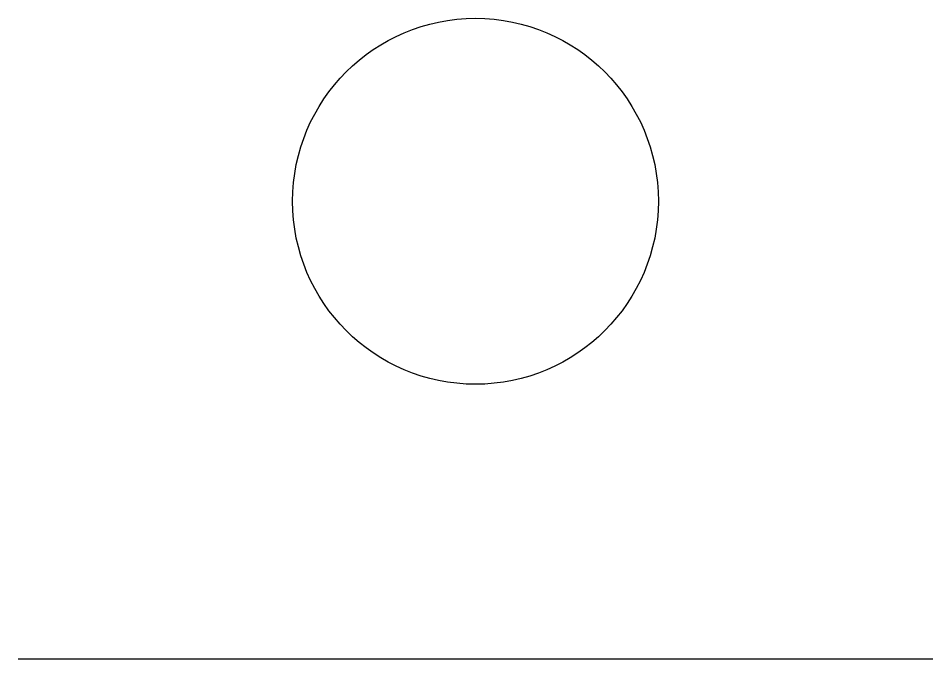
# Model space of a CAD drawing. Header units: inches. Extents: x 0 to 5, y 0 to 3.5.
import ezdxf

# ---------------------------------------------------------------- set-up
doc = ezdxf.new("R2010")
doc.units = ezdxf.units.IN
doc.layers.get('0').update_dxf_attribs({"linetype": 'CONTINUOUS'})
doc.layers.add('NESTED_LAYER', color=3, linetype='CONTINUOUS')

msp = doc.modelspace()

# ---------------------------------------------------------------- linework, layer by layer
msp.add_line((0, 0), (5, 0))
at = {"layer": 'NESTED_LAYER'}
msp.add_circle((2.5, 2.5), 1, dxfattribs=at)

doc.saveas('drawing.dxf')
